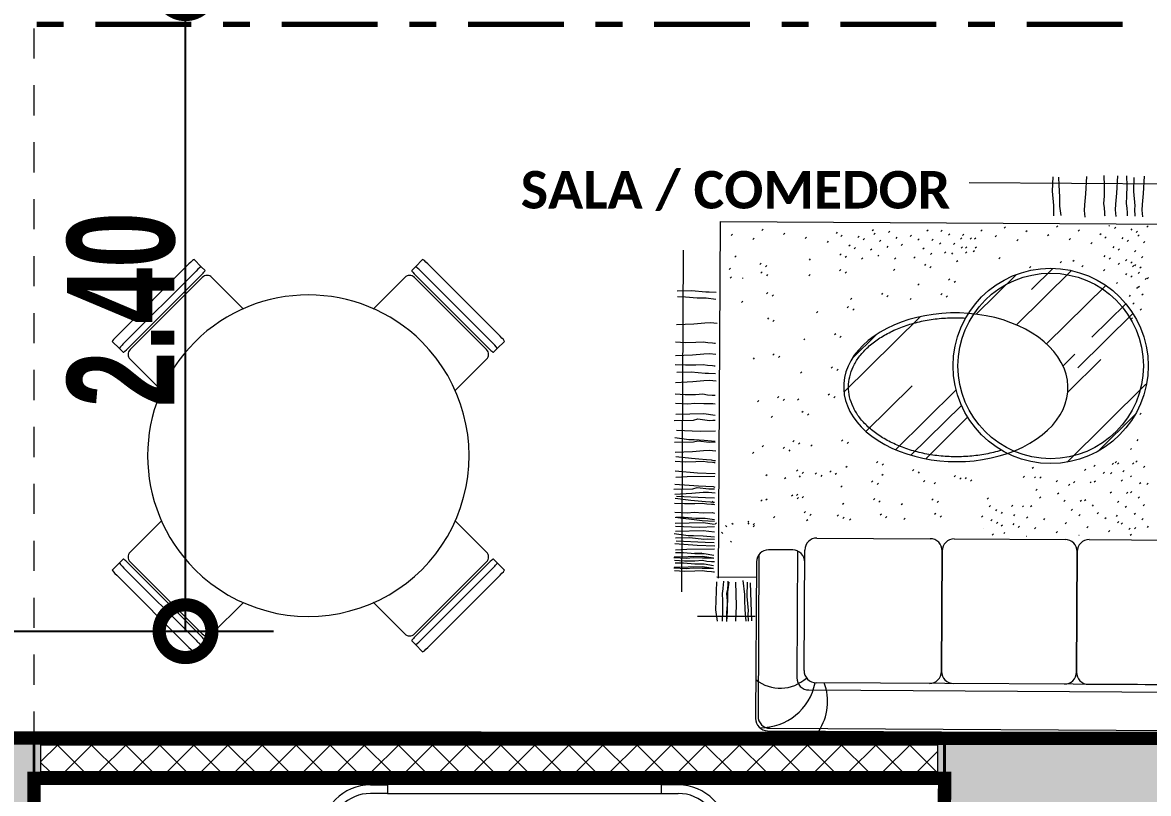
# Model space of a CAD drawing. Header units: metres. Extents: x -144 to 1000, y -717 to 29.
# Drawn here: x 455.022 to 459.226, y -557.476 to -554.598 of the extents above; entities that cross this region are included whole.
import ezdxf

# ---------------------------------------------------------------- set-up
doc = ezdxf.new("R2010")
doc.units = ezdxf.units.M
doc.linetypes.add('basculante modificado', pattern=[0.18, 0.1125, -0.0675])
doc.linetypes.add('Dash Dot 3_16_', pattern=[0.595313, 0.357187, -0.119063, 0, -0.119063])
doc.layers.get('0').update_dxf_attribs({"color": 1})
doc.layers.get('Defpoints').update_dxf_attribs({"color": 1})
doc.layers.add('00-MEDICION', color=30, linetype='Continuous')
for name, color, linetype, lineweight in [('A-DETL', 1, 'Continuous', 9), ('A-WALL', 4, 'Continuous', 9), ('G-ANNO-SYMB', 1, 'Continuous', 9), ('G-ANNO-TEXT', 2, 'Continuous', 9), ('G-IMPT', 1, 'Continuous', 9), ('I-FURN', 2, 'Continuous', 9), ('I-FURN-PNLS', 7, 'Continuous', 5), ('S-COLS', 7, 'Continuous', 9)]:
    doc.layers.add(name, color=color, linetype=linetype, lineweight=lineweight)
doc.layers.add('A-WALL-PATT', color=7, linetype='Continuous', lineweight=35, true_color=0x9c9c9c)
doc.styles.add('Britannic Bold_B_1', font='', dxfattribs={"width": 0.7, "height": 0.4})
doc.styles.add('Calibri_B_1', font='calibrib.ttf', dxfattribs={"height": 0.135})
doc.styles.get('Britannic Bold_B_1').set_extended_font_data('Britannic Bold', bold=True)
doc.dimstyles.new('LINDEROS', dxfattribs={"dimscale": 0.3048, "dimtxt": 0.406749, "dimasz": 0.393701, "dimexe": 0.328084, "dimexo": 0.0625, "dimgap": 0.032808, "dimtad": 1, "dimrnd": 0.01, "dimzin": 0, "dimdsep": 46, "dimtxsty": 'Britannic Bold_B_1', "dimblk1": 'DOTSMALL', "dimblk2": 'DOTSMALL', "dimsah": 1, "dimcen": 0.09, "dimazin": 0, "dimtfac": 1, "dimtdec": 4, "dimtix": 1, "dimtmove": 0, "dimatfit": 3, "dimfxl": 1.64042, "dimfxlon": 1, "dimtvp": 1, "dimtolj": 1, "dimtzin": 0, "dimarcsym": 2})

# ---------------------------------------------------------------- blocks, each defined once
blk = doc.blocks.new('JUEGO DE SALA 3 - SALA 3_dwg-332581-Nivel 4')
at = {"layer": 'G-IMPT'}
for p, q in [((-2244.3372, 507.9053), (-2242.9374, 507.9023)), ((-2244.2013, 507.7409), (-2244.2061, 507.7361)), ((-2244.0056, 507.7452), (-2244.0103, 507.7405)), ((-2243.9245, 507.7307), (-2243.9292, 507.726)), ((-2243.8121, 507.7474), (-2243.8146, 507.7448)), ((-2243.7891, 507.7405), (-2243.7939, 507.7358)), ((-2243.7288, 507.7351), (-2243.7335, 507.7303)), ((-2243.6682, 507.7461), (-2243.673, 507.7413)), ((-2245.2202, 507.7096), (-2245.225, 507.7049)), ((-2245.1391, 507.6952), (-2245.1439, 507.6904)), ((-2245.1056, 507.7285), (-2245.1104, 507.7237)), ((-2245.0245, 507.714), (-2245.0293, 507.7092)), ((-2244.9434, 507.6995), (-2244.9482, 507.6947)), ((-2244.8288, 507.7184), (-2244.8336, 507.7136)), ((-2244.8102, 507.7071), (-2244.815, 507.7023)), ((-2244.7477, 507.7039), (-2244.7525, 507.6991)), ((-2244.7269, 507.6948), (-2244.7317, 507.6901)), ((-2244.6935, 507.7282), (-2244.6982, 507.7234)), ((-2244.6871, 507.7149), (-2244.6919, 507.7101)), ((-2244.6666, 507.6894), (-2244.6714, 507.6846)), ((-2244.6331, 507.7227), (-2244.6379, 507.7179)), ((-2244.606, 507.7004), (-2244.6108, 507.6956)), ((-2244.552, 507.7082), (-2244.5568, 507.7035)), ((-2244.5234, 507.6942), (-2244.5281, 507.6895)), ((-2244.4899, 507.7276), (-2244.4947, 507.7228)), ((-2244.4709, 507.6937), (-2244.4757, 507.689)), ((-2244.4374, 507.7271), (-2244.4422, 507.7223)), ((-2244.4088, 507.7131), (-2244.4136, 507.7083)), ((-2244.3641, 507.699), (-2244.3689, 507.6942)), ((-2244.3563, 507.7126), (-2244.3611, 507.7078)), ((-2244.3277, 507.6986), (-2244.3324, 507.6938)), ((-2244.3116, 507.6985), (-2244.3164, 507.6937)), ((-2244.2886, 507.7286), (-2244.2934, 507.7239)), ((-2244.2347, 507.7075), (-2244.2395, 507.7028)), ((-2244.1536, 507.693), (-2244.1584, 507.6883)), ((-2244.1202, 507.7264), (-2244.1249, 507.7216)), ((-2244.039, 507.7119), (-2244.0438, 507.7071)), ((-2243.9579, 507.6974), (-2243.9627, 507.6926)), ((-2243.8433, 507.7162), (-2243.8481, 507.7115)), ((-2243.8247, 507.705), (-2243.8295, 507.7002)), ((-2243.7622, 507.7018), (-2243.767, 507.697)), ((-2243.7415, 507.6927), (-2243.7462, 507.6879)), ((-2243.708, 507.726), (-2243.7128, 507.7213)), ((-2243.7017, 507.7128), (-2243.7065, 507.708)), ((-2243.6811, 507.6873), (-2243.6859, 507.6825)), ((-2245.4051, 506.3735), (-2245.4024, 507.649)), ((-2244.8623, 507.685), (-2244.8671, 507.6803)), ((-2244.7812, 507.6705), (-2244.786, 507.6658)), ((-2244.7604, 507.6615), (-2244.7652, 507.6567)), ((-2244.7001, 507.656), (-2244.7049, 507.6513)), ((-2244.6395, 507.667), (-2244.6443, 507.6623)), ((-2244.5855, 507.6749), (-2244.5903, 507.6701)), ((-2244.5044, 507.6604), (-2244.5092, 507.6556)), ((-2244.4423, 507.6797), (-2244.447, 507.675)), ((-2244.4233, 507.6459), (-2244.4281, 507.6411)), ((-2244.3898, 507.6792), (-2244.3946, 507.6745)), ((-2244.3611, 507.6652), (-2244.3659, 507.6605)), ((-2244.3453, 507.6469), (-2244.3501, 507.6422)), ((-2244.3451, 507.6652), (-2244.3499, 507.6604)), ((-2244.3165, 507.6512), (-2244.3212, 507.6464)), ((-2244.3087, 507.6647), (-2244.3135, 507.66)), ((-2243.8768, 507.6829), (-2243.8816, 507.6781)), ((-2243.7957, 507.6684), (-2243.8005, 507.6637)), ((-2243.7749, 507.6594), (-2243.7797, 507.6546)), ((-2243.7146, 507.6539), (-2243.7194, 507.6492)), ((-2245.2061, 507.6285), (-2245.2109, 507.6237)), ((-2244.9293, 507.6183), (-2244.9341, 507.6136)), ((-2244.8147, 507.6372), (-2244.8195, 507.6324)), ((-2244.7939, 507.6281), (-2244.7987, 507.6234)), ((-2244.7336, 507.6227), (-2244.7384, 507.6179)), ((-2244.673, 507.6337), (-2244.6778, 507.6289)), ((-2244.6098, 507.6232), (-2244.6146, 507.6184)), ((-2244.5379, 507.627), (-2244.5426, 507.6223)), ((-2244.476, 507.6413), (-2244.4808, 507.6366)), ((-2244.398, 507.6424), (-2244.4028, 507.6376)), ((-2244.3787, 507.6136), (-2244.3835, 507.6088)), ((-2244.2206, 507.6264), (-2244.2254, 507.6216)), ((-2243.9914, 507.6116), (-2243.9962, 507.6068)), ((-2243.9438, 507.6162), (-2243.9486, 507.6115)), ((-2243.8292, 507.6351), (-2243.834, 507.6303)), ((-2243.8084, 507.626), (-2243.8132, 507.6213)), ((-2243.775, 507.6069), (-2243.7797, 507.6021)), ((-2243.7481, 507.6206), (-2243.7529, 507.6158)), ((-2243.7273, 507.6115), (-2243.7321, 507.6068)), ((-2243.6875, 507.6316), (-2243.6923, 507.6268)), ((-2245.2274, 507.5826), (-2245.2321, 507.5779)), ((-2245.1128, 507.6015), (-2245.1175, 507.5967)), ((-2245.1092, 507.5688), (-2245.114, 507.564)), ((-2245.092, 507.5925), (-2245.0968, 507.5877)), ((-2244.8148, 507.5791), (-2244.8196, 507.5743)), ((-2244.794, 507.57), (-2244.7988, 507.5653)), ((-2244.6132, 507.5813), (-2244.618, 507.5766)), ((-2244.4986, 507.6002), (-2244.5034, 507.5954)), ((-2244.4778, 507.5911), (-2244.4826, 507.5864)), ((-2244.1598, 507.5627), (-2244.309, 507.4141)), ((-2243.9538, 507.5782), (-2244.1583, 507.3745)), ((-2244.106, 507.5927), (-2244.1108, 507.5879)), ((-2244.0234, 507.5863), (-2244.1031, 507.5069)), ((-2243.9103, 507.5971), (-2243.9151, 507.5923)), ((-2243.8292, 507.5826), (-2243.834, 507.5778)), ((-2243.7481, 507.5681), (-2243.7529, 507.5633)), ((-2243.721, 507.5983), (-2243.7258, 507.5935)), ((-2243.7146, 507.6014), (-2243.7194, 507.5967)), ((-2243.7005, 507.5728), (-2243.7052, 507.568)), ((-2243.6938, 507.5924), (-2243.6986, 507.5876)), ((-2245.2238, 507.55), (-2245.2286, 507.5452)), ((-2245.1827, 507.5473), (-2245.1827, 507.5445)), ((-2245.0884, 507.5598), (-2245.0932, 507.555)), ((-2244.9294, 507.5602), (-2244.9342, 507.5555)), ((-2244.5224, 507.5267), (-2244.5272, 507.5219)), ((-2244.4078, 507.5455), (-2244.4126, 507.5407)), ((-2244.3871, 507.5365), (-2244.3918, 507.5317)), ((-2243.826, 507.5235), (-2244.046, 507.3044)), ((-2243.7816, 507.5347), (-2243.7864, 507.53)), ((-2243.7273, 507.559), (-2243.7321, 507.5543)), ((-2243.7005, 507.5202), (-2243.7053, 507.5155)), ((-2243.6734, 507.5504), (-2243.6782, 507.5457)), ((-2243.667, 507.5536), (-2243.6718, 507.5488)), ((-2245.0876, 507.4925), (-2245.0923, 507.4877)), ((-2245.0668, 507.4834), (-2245.0716, 507.4787)), ((-2244.6587, 507.4916), (-2244.6635, 507.4868)), ((-2244.6379, 507.4825), (-2244.6427, 507.4777)), ((-2244.437, 507.4911), (-2244.4418, 507.4863)), ((-2244.4163, 507.482), (-2244.421, 507.4773)), ((-2243.734, 507.4869), (-2243.7387, 507.4821)), ((-2243.7069, 507.5171), (-2243.7116, 507.5123)), ((-2243.6863, 507.4916), (-2243.6911, 507.4868)), ((-2245.1808, 507.4592), (-2245.1855, 507.4545)), ((-2244.786, 507.441), (-2244.7908, 507.4362)), ((-2244.7733, 507.4727), (-2244.7781, 507.4679)), ((-2244.5516, 507.4722), (-2244.5564, 507.4675)), ((-2243.7507, 507.4552), (-2243.8766, 507.3299)), ((-2243.7198, 507.4582), (-2243.7246, 507.4535)), ((-2243.6927, 507.4359), (-2243.6975, 507.4312)), ((-2245.0841, 507.398), (-2245.0889, 507.3933)), ((-2244.9006, 507.4221), (-2244.9054, 507.4174)), ((-2244.5169, 507.4046), (-2244.8018, 507.1209)), ((-2244.7652, 507.4319), (-2244.77, 507.4272)), ((-2243.7244, 507.4194), (-2243.9292, 507.2155)), ((-2243.7262, 507.4026), (-2243.731, 507.3978)), ((-2245.0633, 507.389), (-2245.0681, 507.3842)), ((-2244.9481, 507.3205), (-2244.9529, 507.3158)), ((-2244.8335, 507.3394), (-2244.8383, 507.3346)), ((-2244.8127, 507.3303), (-2244.8175, 507.3256)), ((-2244.6829, 507.3361), (-2244.7704, 507.2489)), ((-2245.137, 507.2484), (-2245.1418, 507.2437)), ((-2245.0626, 507.2636), (-2245.0674, 507.2588)), ((-2245.0418, 507.2545), (-2245.0466, 507.2498)), ((-2243.9407, 507.266), (-2243.9842, 507.2227)), ((-2243.8438, 507.2464), (-2243.9663, 507.1244)), ((-2244.9592, 507.1971), (-2244.964, 507.1923)), ((-2244.8447, 507.2159), (-2244.8494, 507.2111)), ((-2244.8239, 507.2069), (-2244.8287, 507.2021)), ((-2244.5476, 507.1465), (-2244.7195, 506.9754)), ((-2243.6752, 507.1549), (-2243.9682, 506.8631)), ((-2245.0448, 507.1037), (-2245.0496, 507.099)), ((-2244.8558, 507.1142), (-2244.8606, 507.1095)), ((-2244.835, 507.1052), (-2244.8398, 507.1004)), ((-2244.3834, 507.131), (-2244.6083, 506.907)), ((-2245.1192, 507.0886), (-2245.124, 507.0838)), ((-2245.024, 507.0947), (-2245.0288, 507.0899)), ((-2244.9704, 507.0954), (-2244.9751, 507.0906)), ((-2244.3633, 507.0736), (-2244.5509, 506.8868)), ((-2245.0686, 507.0302), (-2245.0734, 507.0254)), ((-2244.954, 507.049), (-2244.9588, 507.0443)), ((-2244.9333, 507.04), (-2244.938, 507.0352)), ((-2244.3398, 507.0293), (-2244.4959, 506.8739)), ((-2243.713, 507.0437), (-2243.8537, 506.9036)), ((-2243.6925, 507.0463), (-2243.6973, 507.0416)), ((-2244.987, 506.9402), (-2244.9918, 506.9354)), ((-2244.9662, 506.9311), (-2244.971, 506.9263)), ((-2244.8053, 506.9434), (-2244.81, 506.9386)), ((-2244.7845, 506.9343), (-2244.7893, 506.9296)), ((-2243.7035, 506.9481), (-2243.7083, 506.9433)), ((-2245.138, 506.896), (-2245.1427, 506.8912)), ((-2245.1016, 506.9213), (-2245.1064, 506.9165)), ((-2245.0234, 506.9148), (-2245.0282, 506.91)), ((-2245.0026, 506.9058), (-2245.0074, 506.901)), ((-2244.9199, 506.9245), (-2244.9246, 506.9198)), ((-2243.727, 506.9154), (-2243.7318, 506.9107)), ((-2244.6746, 506.8632), (-2244.6794, 506.8584)), ((-2244.6538, 506.8542), (-2244.6586, 506.8494)), ((-2243.863, 506.8525), (-2243.8678, 506.8477)), ((-2243.7948, 506.8598), (-2243.7996, 506.8551)), ((-2243.783, 506.8665), (-2243.7878, 506.8618)), ((-2243.7744, 506.8612), (-2243.7792, 506.8565)), ((-2243.7186, 506.8611), (-2243.7234, 506.8563)), ((-2243.7062, 506.8686), (-2243.711, 506.8638)), ((-2243.6778, 506.8495), (-2243.6826, 506.8447)), ((-2245.0873, 506.8123), (-2245.092, 506.8075)), ((-2244.9727, 506.8312), (-2244.9775, 506.8264)), ((-2244.9637, 506.8084), (-2244.9685, 506.8036)), ((-2244.9519, 506.8221), (-2244.9567, 506.8173)), ((-2244.9036, 506.8201), (-2244.9084, 506.8153)), ((-2244.8829, 506.8111), (-2244.8877, 506.8063)), ((-2244.8491, 506.8273), (-2244.8539, 506.8225)), ((-2244.8283, 506.8182), (-2244.8331, 506.8134)), ((-2244.7892, 506.8444), (-2244.794, 506.8396)), ((-2244.6548, 506.815), (-2244.6596, 506.8102)), ((-2244.5402, 506.8339), (-2244.545, 506.8291)), ((-2244.5194, 506.8248), (-2244.5242, 506.82)), ((-2244.384, 506.8117), (-2244.3888, 506.807)), ((-2244.344, 506.8044), (-2244.3488, 506.7996)), ((-2244.1268, 506.81), (-2244.1316, 506.8052)), ((-2244.0933, 506.8433), (-2244.0981, 506.8386)), ((-2244.0851, 506.8084), (-2244.0899, 506.8036)), ((-2244.0644, 506.8081), (-2244.0692, 506.8033)), ((-2243.8977, 506.8368), (-2243.9025, 506.832)), ((-2243.8283, 506.8265), (-2243.8331, 506.8217)), ((-2243.8011, 506.825), (-2243.8059, 506.8203)), ((-2243.7551, 506.8324), (-2243.7599, 506.8277)), ((-2243.7267, 506.8134), (-2243.7315, 506.8086)), ((-2245.0182, 506.8013), (-2245.023, 506.7965)), ((-2244.8075, 506.7718), (-2244.8123, 506.767)), ((-2244.6929, 506.7906), (-2244.6977, 506.7858)), ((-2244.6722, 506.7816), (-2244.6769, 506.7768)), ((-2244.4986, 506.7929), (-2244.5033, 506.7881)), ((-2244.4586, 506.7855), (-2244.4634, 506.7808)), ((-2244.3632, 506.8027), (-2244.368, 506.7979)), ((-2244.3232, 506.7953), (-2244.328, 506.7906)), ((-2244.004, 506.7939), (-2244.0088, 506.7891)), ((-2243.9577, 506.7807), (-2243.9625, 506.776)), ((-2243.9386, 506.7911), (-2243.9434, 506.7864)), ((-2243.8772, 506.7904), (-2243.882, 506.7856)), ((-2243.8618, 506.7931), (-2243.8665, 506.7884)), ((-2243.7614, 506.7976), (-2243.7662, 506.7929)), ((-2243.692, 506.7874), (-2243.6968, 506.7826)), ((-2243.6649, 506.7859), (-2243.6696, 506.7812)), ((-2245.0875, 506.7215), (-2245.0922, 506.7167)), ((-2244.991, 506.7368), (-2244.9958, 506.732)), ((-2244.9729, 506.7403), (-2244.9777, 506.7356)), ((-2244.9703, 506.7277), (-2244.9751, 506.7229)), ((-2244.9521, 506.7313), (-2244.9569, 506.7265)), ((-2244.6858, 506.7252), (-2244.6906, 506.7204)), ((-2244.4677, 506.7247), (-2244.4725, 506.72)), ((-2244.2607, 506.7291), (-2244.2655, 506.7244)), ((-2244.0792, 506.7622), (-2244.0839, 506.7574)), ((-2244.065, 506.7335), (-2244.0698, 506.7287)), ((-2243.998, 506.7477), (-2244.0028, 506.7429)), ((-2243.9746, 506.7213), (-2243.9794, 506.7165)), ((-2243.9133, 506.7205), (-2243.9181, 506.7158)), ((-2243.8978, 506.7233), (-2243.9026, 506.7186)), ((-2243.8023, 506.752), (-2243.8071, 506.7473)), ((-2243.741, 506.7513), (-2243.7458, 506.7465)), ((-2243.7255, 506.754), (-2243.7303, 506.7493)), ((-2243.6971, 506.735), (-2243.7019, 506.7302)), ((-2245.2946, 506.7078), (-2245.2899, 506.7126)), ((-2245.1056, 506.7179), (-2245.1104, 506.7131)), ((-2244.8004, 506.7064), (-2244.8052, 506.7016)), ((-2244.665, 506.7162), (-2244.6698, 506.7114)), ((-2244.5823, 506.7059), (-2244.5871, 506.7011)), ((-2244.447, 506.7157), (-2244.4518, 506.7109)), ((-2244.2538, 506.7001), (-2244.2586, 506.6953)), ((-2244.2302, 506.6856), (-2244.2349, 506.6808)), ((-2244.1697, 506.7018), (-2244.1744, 506.697)), ((-2244.1295, 506.7001), (-2244.1343, 506.6953)), ((-2244.0985, 506.7001), (-2244.1033, 506.6954)), ((-2243.9468, 506.6872), (-2243.9516, 506.6824)), ((-2243.8694, 506.7043), (-2243.8742, 506.6995)), ((-2243.7745, 506.7179), (-2243.7793, 506.7132)), ((-2243.7461, 506.6989), (-2243.7509, 506.6941)), ((-2243.6779, 506.7062), (-2243.6827, 506.7014)), ((-2245.1548, 506.639), (-2245.1596, 506.6343)), ((-2245.0585, 506.6561), (-2245.0633, 506.6513)), ((-2244.9439, 506.6749), (-2244.9487, 506.6701)), ((-2244.935, 506.6449), (-2244.9398, 506.6401)), ((-2244.9232, 506.6659), (-2244.9279, 506.6611)), ((-2244.8204, 506.6637), (-2244.8252, 506.659)), ((-2244.7996, 506.6547), (-2244.8044, 506.6499)), ((-2244.7751, 506.6482), (-2244.7799, 506.6434)), ((-2244.6605, 506.667), (-2244.6653, 506.6623)), ((-2244.6397, 506.658), (-2244.6445, 506.6532)), ((-2244.5715, 506.6514), (-2244.5763, 506.6466)), ((-2244.457, 506.6702), (-2244.4617, 506.6655)), ((-2244.4362, 506.6612), (-2244.441, 506.6564)), ((-2244.2816, 506.661), (-2244.2864, 506.6563)), ((-2244.2466, 506.648), (-2244.2513, 506.6432)), ((-2244.2255, 506.6376), (-2244.2302, 506.6329)), ((-2244.2091, 506.6753), (-2244.2138, 506.6705)), ((-2244.163, 506.6668), (-2244.1677, 506.662)), ((-2244.1135, 506.6582), (-2244.1183, 506.6535)), ((-2244.0509, 506.6523), (-2244.0556, 506.6476)), ((-2243.9697, 506.6378), (-2243.9745, 506.6331)), ((-2243.9184, 506.6682), (-2243.9232, 506.6634)), ((-2243.8502, 506.6755), (-2243.855, 506.6707)), ((-2243.8218, 506.6564), (-2243.8266, 506.6517)), ((-2243.7796, 506.6655), (-2243.7843, 506.6608)), ((-2243.774, 506.6422), (-2243.7788, 506.6374)), ((-2243.7603, 506.6368), (-2243.7651, 506.632)), ((-2243.7114, 506.6729), (-2243.7162, 506.6681)), ((-2243.683, 506.6538), (-2243.6878, 506.6491)), ((-2245.2805, 506.6267), (-2245.2757, 506.6314)), ((-2245.2573, 506.5976), (-2245.2525, 506.5928)), ((-2245.2427, 506.6218), (-2245.2379, 506.617)), ((-2245.2184, 506.6314), (-2245.2136, 506.6266)), ((-2245.1548, 506.6318), (-2245.1596, 506.627)), ((-2245.134, 506.63), (-2245.1388, 506.6252)), ((-2245.134, 506.6227), (-2245.1388, 506.618)), ((-2244.28, 506.6146), (-2244.2804, 506.6143)), ((-2244.2417, 506.5942), (-2244.2465, 506.5895)), ((-2244.2082, 506.6276), (-2244.213, 506.6228)), ((-2244.1989, 506.6001), (-2244.2037, 506.5954)), ((-2244.1655, 506.6335), (-2244.1702, 506.6287)), ((-2244.1443, 506.6231), (-2244.1491, 506.6184)), ((-2244.0843, 506.619), (-2244.0891, 506.6142)), ((-2244.0032, 506.6045), (-2244.008, 506.5997)), ((-2243.8886, 506.6233), (-2243.8934, 506.6186)), ((-2243.8075, 506.6088), (-2243.8123, 506.6041)), ((-2243.7319, 506.6177), (-2243.7367, 506.6129)), ((-2243.7264, 506.5943), (-2243.7312, 506.5896)), ((-2243.7108, 506.6204), (-2243.7156, 506.6156)), ((-2243.6638, 506.625), (-2243.6685, 506.6203)), ((-2245.224, 506.5641), (-2245.2192, 506.5594)), ((-2244.901, 506.5764), (-2244.478, 506.5755)), ((-2244.388, 506.5753), (-2243.974, 506.5744)), ((-2244.1178, 506.5856), (-2244.1184, 506.5851)), ((-2243.9221, 506.59), (-2243.9232, 506.5889)), ((-2243.884, 506.5742), (-2243.461, 506.5733)), ((-2245.3573, 506.518), (-2245.3298, 506.5196)), ((-2245.1171, 506.5138), (-2245.1184, 505.9108)), ((-2244.9911, 506.5316), (-2245.0811, 506.5318)), ((-2244.9731, 506.5278), (-2244.9741, 506.0545)), ((-2244.9471, 506.0815), (-2244.9461, 506.5315)), ((-2245.1262, 506.4869), (-2245.1274, 505.9019)), ((-2245.2741, 506.4304), (-2245.1263, 506.43)), ((-2245.13, 506.2823), (-2245.3454, 506.2827)), ((-2244.9292, 506.0094), (-2243.4352, 506.0062)), ((-2245.0825, 505.8568), (-2243.2825, 505.8529)), ((-2245.0735, 505.8658), (-2243.2915, 505.8619))]:
    blk.add_line(p, q, dxfattribs=at)
at = {"layer": 'G-IMPT', "flags": 128}
for points in [[(-2244.0252, 507.9273), (-2244.027, 507.8743), (-2244.0216, 507.8214), (-2244.0225, 507.8087), (-2244.0213, 507.7824)], [(-2244.0034, 507.9266), (-2244.003, 507.8965), (-2244.0001, 507.8533), (-2243.9998, 507.819), (-2243.9948, 507.7834)], [(-2243.899, 507.929), (-2243.9029, 507.8651), (-2243.9068, 507.8232), (-2243.9077, 507.8024), (-2243.9052, 507.7779)], [(-2243.8346, 507.933), (-2243.833, 507.8953), (-2243.8335, 507.8567), (-2243.8352, 507.8292), (-2243.8327, 507.8123), (-2243.8315, 507.7945), (-2243.8311, 507.7873), (-2243.8307, 507.7835)], [(-2243.7833, 507.9323), (-2243.7872, 507.8683), (-2243.7911, 507.8264), (-2243.792, 507.8056), (-2243.7895, 507.7811)], [(-2243.7503, 507.9328), (-2243.7487, 507.8951), (-2243.7492, 507.8566), (-2243.7509, 507.829), (-2243.7484, 507.8121), (-2243.7472, 507.7943), (-2243.7468, 507.7871), (-2243.7464, 507.7833)], [(-2243.7219, 507.9266), (-2243.7237, 507.8737), (-2243.7183, 507.8207), (-2243.7192, 507.808), (-2243.718, 507.7818)], [(-2243.6835, 507.931), (-2243.6875, 507.8671), (-2243.6914, 507.8252), (-2243.6923, 507.8044), (-2243.6898, 507.7798)], [(-2245.2681, 506.4258), (-2245.2652, 507.7566), (-2242.9438, 507.7516)], [(-2245.4254, 507.4975), (-2245.3724, 507.499), (-2245.3195, 507.4934), (-2245.3068, 507.4942), (-2245.2805, 507.4929)], [(-2245.4247, 507.4756), (-2245.3947, 507.4751), (-2245.3515, 507.4721), (-2245.3172, 507.4716), (-2245.2816, 507.4664)], [(-2245.4277, 507.3712), (-2245.3637, 507.3749), (-2245.3218, 507.3786), (-2245.301, 507.3794), (-2245.2764, 507.3768)], [(-2245.4319, 507.3068), (-2245.3942, 507.3051), (-2245.3556, 507.3054), (-2245.3281, 507.307), (-2245.3112, 507.3045), (-2245.2934, 507.3032), (-2245.2862, 507.3027), (-2245.2824, 507.3023)], [(-2245.4314, 507.2555), (-2245.3674, 507.2592), (-2245.3255, 507.2629), (-2245.3047, 507.2637), (-2245.2802, 507.2611)], [(-2245.432, 507.2225), (-2245.3944, 507.2208), (-2245.3558, 507.2211), (-2245.3283, 507.2227), (-2245.3113, 507.2202), (-2245.2936, 507.2188), (-2245.2864, 507.2184), (-2245.2825, 507.218)], [(-2245.426, 507.1941), (-2245.3731, 507.1957), (-2245.3201, 507.1901), (-2245.3074, 507.1909), (-2245.2812, 507.1896)], [(-2245.4306, 507.1558), (-2245.3666, 507.1595), (-2245.3247, 507.1632), (-2245.3039, 507.164), (-2245.2793, 507.1614)], [(-2245.4323, 507.1125), (-2245.3946, 507.1107), (-2245.356, 507.1111), (-2245.3285, 507.1127), (-2245.3116, 507.1101), (-2245.2938, 507.1088), (-2245.2866, 507.1084), (-2245.2828, 507.1079)], [(-2245.4307, 507.0778), (-2245.3845, 507.076), (-2245.3587, 507.0785), (-2245.3248, 507.0767), (-2245.2917, 507.0775), (-2245.2824, 507.0758)], [(-2245.4348, 507.0134), (-2245.3637, 507.0149), (-2245.3476, 507.0196), (-2245.304, 507.0144), (-2245.2908, 507.0152), (-2245.2828, 507.0148)], [(-2245.4295, 507.0369), (-2245.3253, 507.0397), (-2245.2829, 507.0341)], [(-2245.4269, 506.977), (-2245.338, 506.9734), (-2245.2812, 506.9758)], [(-2245.434, 506.932), (-2245.3628, 506.9335), (-2245.3467, 506.9381), (-2245.3031, 506.933), (-2245.29, 506.9338), (-2245.2819, 506.9334)], [(-2245.4325, 506.9495), (-2245.3804, 506.9426), (-2245.3605, 506.9421), (-2245.3236, 506.9408), (-2245.2817, 506.9373)], [(-2245.4311, 506.8946), (-2245.3671, 506.8983), (-2245.3252, 506.902), (-2245.3045, 506.9028), (-2245.2799, 506.9002)], [(-2245.4308, 506.8616), (-2245.3931, 506.8598), (-2245.3545, 506.8602), (-2245.327, 506.8618), (-2245.3101, 506.8592), (-2245.2923, 506.8579), (-2245.2851, 506.8575), (-2245.2813, 506.857)], [(-2245.4286, 506.8794), (-2245.3702, 506.8725), (-2245.3422, 506.8707), (-2245.3147, 506.8677), (-2245.2965, 506.8664), (-2245.2876, 506.8651), (-2245.2808, 506.8651)], [(-2245.4312, 506.8253), (-2245.3474, 506.8187), (-2245.2817, 506.816)], [(-2245.4287, 506.8015), (-2245.3862, 506.8039), (-2245.2823, 506.8058)], [(-2245.4354, 506.7574), (-2245.3642, 506.7589), (-2245.3481, 506.7635), (-2245.3045, 506.7583), (-2245.2914, 506.7592), (-2245.2833, 506.7587)], [(-2245.4324, 506.7751), (-2245.3786, 506.7721), (-2245.3439, 506.7694), (-2245.2884, 506.7676), (-2245.2829, 506.7651)], [(-2245.4325, 506.7383), (-2245.3685, 506.742), (-2245.3266, 506.7457), (-2245.3058, 506.7465), (-2245.2813, 506.7439)], [(-2245.431, 506.7231), (-2245.3726, 506.7162), (-2245.3446, 506.7144), (-2245.3171, 506.7114), (-2245.2989, 506.7101), (-2245.29, 506.7088), (-2245.2832, 506.7088)], [(-2245.4255, 506.7307), (-2245.3179, 506.7262), (-2245.2836, 506.7249)], [(-2245.4331, 506.7053), (-2245.3955, 506.7035), (-2245.3569, 506.7039), (-2245.3294, 506.7055), (-2245.3124, 506.7029), (-2245.2947, 506.7016), (-2245.2875, 506.7012), (-2245.2837, 506.7007)], [(-2245.4315, 506.6706), (-2245.3854, 506.6688), (-2245.3595, 506.6713), (-2245.3257, 506.6695), (-2245.2926, 506.6703), (-2245.2833, 506.6686)], [(-2245.4299, 506.6522), (-2245.3291, 506.6405), (-2245.2829, 506.6387)], [(-2245.4265, 506.653), (-2245.3964, 506.6525), (-2245.3532, 506.6494), (-2245.3189, 506.6489), (-2245.2834, 506.6438)], [(-2245.4304, 506.6297), (-2245.3262, 506.6325), (-2245.2838, 506.6269)], [(-2245.4294, 506.6006), (-2245.3252, 506.6034), (-2245.2829, 506.5978)], [(-2245.4287, 506.6191), (-2245.3397, 506.6156), (-2245.283, 506.618)], [(-2245.4342, 506.5916), (-2245.3822, 506.5848), (-2245.3623, 506.5843), (-2245.3254, 506.5829), (-2245.2835, 506.5795)], [(-2245.4318, 506.5548), (-2245.3479, 506.5483), (-2245.2823, 506.5456)], [(-2245.4284, 506.5751), (-2245.3754, 506.5767), (-2245.3225, 506.5711), (-2245.3098, 506.5719), (-2245.2835, 506.5706)], [(-2245.4258, 506.5641), (-2245.3183, 506.5596), (-2245.284, 506.5583)], [(-2245.4293, 506.5311), (-2245.3867, 506.5335), (-2245.2829, 506.5354)], [(-2245.4292, 506.5208), (-2245.3991, 506.5203), (-2245.3559, 506.5173), (-2245.3216, 506.5168), (-2245.286, 506.5116)], [(-2245.4343, 506.5018), (-2245.3881, 506.5), (-2245.3623, 506.5025), (-2245.3284, 506.5007), (-2245.2954, 506.5015), (-2245.2861, 506.4998)], [(-2245.4331, 506.466), (-2245.3289, 506.4687), (-2245.2866, 506.4631)], [(-2245.433, 506.5044), (-2245.3288, 506.5071), (-2245.2865, 506.5015)], [(-2245.432, 506.4917), (-2245.3944, 506.4899), (-2245.3558, 506.4903), (-2245.3283, 506.4919), (-2245.3113, 506.4893), (-2245.2936, 506.488), (-2245.2864, 506.4876), (-2245.2826, 506.4872)], [(-2245.4293, 506.4824), (-2245.3992, 506.482), (-2245.356, 506.4789), (-2245.3217, 506.4784), (-2245.2861, 506.4732)], [(-2245.4344, 506.4634), (-2245.3882, 506.4616), (-2245.3624, 506.4641), (-2245.3285, 506.4623), (-2245.2955, 506.4631), (-2245.2862, 506.4614)], [(-2245.4321, 506.4534), (-2245.3944, 506.4516), (-2245.3559, 506.4519), (-2245.3284, 506.4536), (-2245.3114, 506.451), (-2245.2936, 506.4497), (-2245.2864, 506.4492), (-2245.2826, 506.4488)], [(-2245.275, 506.4119), (-2245.2782, 506.3078), (-2245.2728, 506.2654)], [(-2245.2523, 506.2645), (-2245.2506, 506.3022), (-2245.2509, 506.3407), (-2245.2525, 506.3682), (-2245.25, 506.3852), (-2245.2487, 506.403), (-2245.2482, 506.4102), (-2245.2478, 506.414)], [(-2245.2367, 506.2672), (-2245.2362, 506.2973), (-2245.2331, 506.3405), (-2245.2326, 506.3748), (-2245.2275, 506.4104)], [(-2245.2358, 506.2644), (-2245.234, 506.3021), (-2245.2344, 506.3407), (-2245.236, 506.3682), (-2245.2334, 506.3851), (-2245.2321, 506.4029), (-2245.2317, 506.4101), (-2245.2313, 506.4139)], [(-2245.2045, 506.4111), (-2245.2013, 506.3222), (-2245.204, 506.2654)], [(-2245.177, 506.4166), (-2245.1704, 506.3645), (-2245.17, 506.3446), (-2245.1688, 506.3077), (-2245.1655, 506.2658)], [(-2245.1605, 506.4106), (-2245.1623, 506.3577), (-2245.1569, 506.3047), (-2245.1578, 506.292), (-2245.1566, 506.2658)], [(-2245.1495, 506.4081), (-2245.1455, 506.3005), (-2245.1443, 506.2662)], [(-2243.8852, 506.0342), (-2243.4622, 506.0333), (-2244.9022, 506.0364)]]:
    blk.add_lwpolyline(points, dxfattribs=at)
for points in [[(-2244.4341, 506.0804), (-2244.4331, 506.5304)], [(-2243.9301, 506.0793), (-2243.9291, 506.5293)]]:
    blk.add_lwpolyline(points, close=True, dxfattribs=at)
at = {"layer": 'G-IMPT'}
for radius in [0.3643, 0.3463]:
    blk.add_circle((-2244.0306, 507.2221), radius, dxfattribs=at)
for centre, radius, start, end in [((-2244.9011, 506.5314), 0.045, 89.8775, 179.8775), ((-2244.4781, 506.5305), 0.045, 359.8775, 89.8775), ((-2244.3881, 506.5303), 0.045, 89.8775, 179.8775), ((-2243.9741, 506.5294), 0.045, 359.8775, 89.8775), ((-2243.8841, 506.5292), 0.045, 89.8775, 179.8775), ((-2245.0812, 506.4868), 0.045, 89.8775, 179.8775), ((-2244.9912, 506.4866), 0.045, 359.8775, 89.8775), ((-2245.0364, 506.1617), 0.1461, 231.6093, 312.4955), ((-2244.9291, 506.0544), 0.045, 179.8775, 269.8775), ((-2244.9021, 506.0814), 0.045, 179.8775, 269.8775), ((-2244.9021, 506.0814), 0.045, 179.8775, 269.8775), ((-2244.4791, 506.0805), 0.045, 269.8775, 359.8775), ((-2244.3891, 506.0803), 0.045, 179.8775, 269.8775), ((-2243.9751, 506.0794), 0.045, 269.8775, 359.8775), ((-2243.8851, 506.0792), 0.045, 179.8775, 269.8775), ((-2245.1106, 506.0765), 0.2089, 269.7061, 348.9648), ((-2245.0604, 505.9658), 0.2014, 327.063, 20.4891), ((-2245.0824, 505.9018), 0.045, 179.8775, 269.8775), ((-2245.0734, 505.9108), 0.045, 179.8775, 269.8775)]:
    blk.add_arc(centre, radius, start, end, dxfattribs=at)
for start_param, end_param in [(4.604122, 8.335665), (2.05248, 4.604122)]:
    blk.add_ellipse((-2244.3843, 507.1412), major_axis=(-0.4187, 0.0009), ratio=0.662811, start_param=start_param, end_param=end_param, dxfattribs=at)
blk.add_open_spline([(-2244.2129, 506.9066), (-2244.2179, 506.9051), (-2244.2229, 506.9036), (-2244.2468, 506.897), (-2244.2663, 506.8928), (-2244.306, 506.8863), (-2244.3262, 506.884), (-2244.367, 506.8816), (-2244.3876, 506.8814), (-2244.4285, 506.883), (-2244.4489, 506.8848), (-2244.4889, 506.8905), (-2244.5086, 506.8944), (-2244.5468, 506.904), (-2244.5654, 506.9097), (-2244.6008, 506.923), (-2244.6178, 506.9305), (-2244.6497, 506.9471), (-2244.6646, 506.9561), (-2244.6922, 506.9755), (-2244.7048, 506.9858), (-2244.7274, 507.0075), (-2244.7374, 507.0189), (-2244.7546, 507.0423), (-2244.7618, 507.0543), (-2244.7734, 507.0788), (-2244.7777, 507.0912), (-2244.7835, 507.1163), (-2244.7849, 507.1289), (-2244.785, 507.1541), (-2244.7835, 507.1667), (-2244.7778, 507.1918), (-2244.7735, 507.2042), (-2244.762, 507.2287), (-2244.7548, 507.2407), (-2244.7377, 507.2641), (-2244.7277, 507.2754), (-2244.7052, 507.297), (-2244.6926, 507.3073), (-2244.6651, 507.3267), (-2244.6501, 507.3357), (-2244.6183, 507.3522), (-2244.6014, 507.3597), (-2244.5659, 507.3729), (-2244.5474, 507.3786), (-2244.5092, 507.3882), (-2244.4895, 507.392), (-2244.4495, 507.3976), (-2244.4291, 507.3995), (-2244.3887, 507.401), (-2244.3687, 507.4008), (-2244.3488, 507.3996)], degree=3, knots=[1.133758, 1.133758, 1.133758, 1.133758, 1.174512, 1.174512, 1.325661, 1.325661, 1.47681, 1.47681, 1.627959, 1.627959, 1.779108, 1.779108, 1.930257, 1.930257, 2.081406, 2.081406, 2.232555, 2.232555, 2.383704, 2.383704, 2.534854, 2.534854, 2.686003, 2.686003, 2.837152, 2.837152, 2.988301, 2.988301, 3.13945, 3.13945, 3.290599, 3.290599, 3.441748, 3.441748, 3.592897, 3.592897, 3.744046, 3.744046, 3.895195, 3.895195, 4.046344, 4.046344, 4.197493, 4.197493, 4.348642, 4.348642, 4.499791, 4.499791, 4.65094, 4.65094, 4.798431, 4.798431, 4.798431, 4.798431], dxfattribs=at)
blk = doc.blocks.new('U')
at = {"layer": 'A-WALL-PATT', "lineweight": 5, "true_color": 0x747474}
blk.add_hatch(color=8, dxfattribs=at).paths.add_polyline_path([(461.0067, -495.6339), (462.9875, -495.6339), (462.9869, -495.6089), (459.5878, -495.6089), (459.5878, -495.6339), (460.9992, -495.6339)])
at = {"layer": 'A-WALL-PATT', "true_color": 0x747474}
blk.add_hatch(color=8, dxfattribs=at).paths.add_polyline_path([(462.812, -495.7589), (462.9875, -495.7588), (462.9875, -495.6339), (462.9627, -495.6339), (462.9627, -495.7339), (459.6128, -495.7339), (459.6128, -495.6339), (459.5878, -495.6339), (459.5878, -495.7589), (462.6716, -495.7589)])
at = {"layer": 'S-COLS', "true_color": 0x5c5c5c}
h = blk.add_hatch(color=251, dxfattribs=at)
h.paths.add_polyline_path([(476.8875, -506.46), (477.3875, -506.46), (477.3875, -505.56), (476.8875, -505.56), (476.8875, -506.4599)])
h.paths.add_polyline_path([(459.3418, -506.46), (459.5877, -506.46), (459.5877, -505.56), (459.0877, -505.56), (459.0877, -506.46)])
h.paths.add_polyline_path([(467.2877, -506.4599), (467.2877, -505.5599), (466.7877, -505.5599), (466.7877, -506.4599), (467.1113, -506.4599)])
h.paths.add_polyline_path([(476.9878, -498.7599), (477.3878, -498.7599), (477.3878, -498.06), (476.9878, -498.06), (476.9878, -498.4884)])
h.paths.add_polyline_path([(459.0877, -498.7599), (459.5877, -498.7599), (459.5877, -498.06), (459.0877, -498.06), (459.0877, -498.6957)])
h.paths.add_polyline_path([(473.5878, -498.7599), (473.5877, -495.6099), (473.0878, -495.61), (473.0878, -498.7599), (473.5877, -498.7599)])
h.paths.add_polyline_path([(462.9877, -498.7599), (464.9877, -498.7599), (464.9873, -498.26), (463.2875, -498.26), (463.2875, -496.11), (464.9878, -496.11), (464.9873, -495.61), (462.9875, -495.6101), (462.9875, -498.7599)])
h.paths.add_polyline_path([(467.2877, -498.7599), (467.2877, -497.8599), (466.7877, -497.8599), (466.7877, -498.7599), (467.1113, -498.7599)])
h.paths.add_polyline_path([(466.7878, -496.51), (467.2878, -496.51), (467.2878, -495.61), (466.7878, -495.61), (466.7878, -496.11)])
h.paths.add_polyline_path([(459.3625, -496.31), (459.5875, -496.31), (459.5875, -495.6089), (459.0875, -495.6089), (459.0875, -496.31), (459.3418, -496.31)])
h.paths.add_polyline_path([(477.1008, -496.31), (477.3878, -496.31), (477.3878, -495.6089), (476.9878, -495.6089), (476.9878, -496.31)])
h.paths.add_polyline_path([(466.7877, -487.61), (467.2877, -487.61), (467.2877, -486.71), (466.7877, -486.71), (466.7877, -487.3251)])
h.paths.add_polyline_path([(477.3877, -487.61), (477.3877, -486.7102), (476.8877, -486.7102), (476.8877, -487.61)])
h.paths.add_polyline_path([(459.8127, -487.01), (460.1877, -487.01), (460.1877, -486.51), (459.2877, -486.51), (459.2877, -487.01), (459.7127, -487.01)])
at = {"layer": 'A-DETL', "color": 7, "linetype": 'basculante modificado'}
for p, q in [((459.5877, -487.01), (459.5877, -495.61)), ((459.5877, -495.61), (462.9877, -495.61))]:
    blk.add_line(p, q, dxfattribs=at)
at = {"layer": 'A-WALL', "lineweight": 35}
for p, q in [((462.9877, -495.6089), (459.5878, -495.6089)), ((459.5878, -495.6089), (459.5878, -495.7589)), ((462.9877, -495.7589), (462.9877, -495.6089)), ((459.5878, -495.7589), (462.9877, -495.7589))]:
    blk.add_line(p, q, dxfattribs=at)
at = {"layer": 'A-WALL'}
for p, q in [((459.6128, -495.6339), (462.9627, -495.6339)), ((459.6128, -495.6339), (459.6128, -495.7339)), ((462.9627, -495.7339), (462.9627, -495.6339)), ((459.6128, -495.7339), (462.9627, -495.7339))]:
    blk.add_line(p, q, dxfattribs=at)
at = {"layer": 'A-WALL-PATT', "color": 1, "lineweight": 5, "true_color": 0xff0000}
for p, q in [((459.6128, -495.6981), (459.677, -495.6339)), ((459.7744, -495.7339), (459.6744, -495.6339)), ((459.7042, -495.7339), (459.8042, -495.6339)), ((459.9017, -495.7339), (459.8017, -495.6339)), ((459.8315, -495.7339), (459.9315, -495.6339)), ((460.029, -495.7339), (459.929, -495.6339)), ((459.9588, -495.7339), (460.0588, -495.6339)), ((460.1562, -495.7339), (460.0562, -495.6339)), ((460.0861, -495.7339), (460.1861, -495.6339)), ((460.2835, -495.7339), (460.1835, -495.6339)), ((460.2134, -495.7339), (460.3134, -495.6339)), ((460.4108, -495.7339), (460.3108, -495.6339)), ((460.3406, -495.7339), (460.4406, -495.6339)), ((460.5381, -495.7339), (460.4381, -495.6339)), ((460.4679, -495.7339), (460.5679, -495.6339)), ((460.6654, -495.7339), (460.5654, -495.6339)), ((460.5952, -495.7339), (460.6952, -495.6339)), ((460.7926, -495.7339), (460.6926, -495.6339)), ((460.7225, -495.7339), (460.8225, -495.6339)), ((460.9199, -495.7339), (460.8199, -495.6339)), ((460.8498, -495.7339), (460.9498, -495.6339)), ((461.0472, -495.7339), (460.9472, -495.6339)), ((460.977, -495.7339), (461.077, -495.6339)), ((461.1745, -495.7339), (461.0745, -495.6339)), ((461.1043, -495.7339), (461.2043, -495.6339)), ((461.3018, -495.7339), (461.2018, -495.6339)), ((461.2316, -495.7339), (461.3316, -495.6339)), ((461.429, -495.7339), (461.329, -495.6339)), ((461.3589, -495.7339), (461.4589, -495.6339)), ((461.5563, -495.7339), (461.4563, -495.6339)), ((461.4862, -495.7339), (461.5862, -495.6339)), ((461.6836, -495.7339), (461.5836, -495.6339)), ((461.6134, -495.7339), (461.7134, -495.6339)), ((461.8109, -495.7339), (461.7109, -495.6339)), ((461.7407, -495.7339), (461.8407, -495.6339)), ((461.9382, -495.7339), (461.8382, -495.6339)), ((461.868, -495.7339), (461.968, -495.6339)), ((462.0654, -495.7339), (461.9654, -495.6339)), ((461.9953, -495.7339), (462.0953, -495.6339)), ((462.1927, -495.7339), (462.0927, -495.6339)), ((462.1226, -495.7339), (462.2226, -495.6339)), ((462.32, -495.7339), (462.22, -495.6339)), ((462.2498, -495.7339), (462.3498, -495.6339)), ((462.4473, -495.7339), (462.3473, -495.6339)), ((462.3771, -495.7339), (462.4771, -495.6339)), ((462.5746, -495.7339), (462.4746, -495.6339)), ((462.5044, -495.7339), (462.6044, -495.6339)), ((462.7018, -495.7339), (462.6018, -495.6339)), ((462.6317, -495.7339), (462.7317, -495.6339)), ((462.8291, -495.7339), (462.7291, -495.6339)), ((462.7589, -495.7339), (462.8589, -495.6339)), ((462.9564, -495.7339), (462.8564, -495.6339)), ((462.8862, -495.7339), (462.9627, -495.6575)), ((459.6471, -495.7339), (459.6128, -495.6996))]:
    blk.add_line(p, q, dxfattribs=at)
at = {"layer": 'G-ANNO-SYMB', "linetype": 'Dash Dot 3_16_', "lineweight": 70}
blk.add_line((454.2552, -492.9443), (463.659, -492.9443), dxfattribs=at)
at = {"layer": 'I-FURN'}
for p, q in [((459.8966, -494.1087), (460.166, -493.8393)), ((460.2124, -493.8498), (460.1855, -493.8229)), ((460.2265, -493.8639), (460.2124, -493.8498)), ((461.0121, -493.8497), (460.9981, -493.8638)), ((461.039, -493.8229), (461.0121, -493.8497)), ((461.0585, -493.8393), (461.3279, -494.1087)), ((460.1928, -493.8662), (459.9234, -494.1356)), ((459.9407, -494.1528), (460.2101, -493.8834)), ((460.2163, -493.8897), (459.9469, -494.1591)), ((460.3702, -494.0076), (460.2523, -493.8897)), ((460.9723, -493.8896), (460.8543, -494.0076)), ((461.2776, -494.159), (461.0082, -493.8896)), ((461.0145, -493.8834), (461.2839, -494.1528)), ((461.3011, -494.1355), (461.0317, -493.8661)), ((459.8802, -494.1283), (459.907, -494.1551)), ((461.3175, -494.1551), (461.3443, -494.1282)), ((459.907, -494.1551), (459.9211, -494.1692)), ((461.3034, -494.1692), (461.3175, -494.1551)), ((459.9469, -494.195), (460.0649, -494.3129)), ((461.1597, -494.3129), (461.2776, -494.195)), ((460.0649, -494.7971), (459.947, -494.915)), ((461.2776, -494.915), (461.1597, -494.797)), ((459.9212, -494.9408), (459.9071, -494.9549)), ((461.3175, -494.9548), (461.3034, -494.9407)), ((459.9071, -494.9549), (459.8802, -494.9817)), ((459.9235, -494.9744), (460.1929, -495.2438)), ((460.2101, -495.2266), (459.9407, -494.9572)), ((459.947, -494.9509), (460.2164, -495.2203)), ((461.0082, -495.2203), (461.2776, -494.9509)), ((461.2839, -494.9571), (461.0145, -495.2266)), ((461.0317, -495.2438), (461.3011, -494.9744)), ((461.3444, -494.9817), (461.3175, -494.9548)), ((460.166, -495.2706), (459.8966, -495.0012)), ((461.328, -495.0012), (461.0585, -495.2706)), ((460.2523, -495.2203), (460.3703, -495.1024)), ((460.8544, -495.1023), (460.9723, -495.2203)), ((460.1856, -495.287), (460.2124, -495.2602)), ((460.2124, -495.2602), (460.2265, -495.2461)), ((460.9981, -495.2461), (461.0122, -495.2602)), ((461.0122, -495.2602), (461.039, -495.287))]:
    blk.add_line(p, q, dxfattribs=at)
for centre, radius, start, end in [((460.2343, -493.9076), 0.0254, 45, 135), ((460.9902, -493.9076), 0.0254, 45, 135), ((460.6123, -494.555), 0.6, 45, 225), ((460.6123, -494.555), 0.6, 225, 45), ((459.9649, -494.177), 0.0254, 135, 225), ((461.2596, -494.177), 0.0254, 315, 45), ((459.9649, -494.933), 0.0254, 135, 225), ((461.2597, -494.9329), 0.0254, 315, 45), ((460.2343, -495.2024), 0.0254, 225, 315), ((460.9903, -495.2023), 0.0254, 225, 315)]:
    blk.add_arc(centre, radius, start, end, dxfattribs=at)
for centre, major_axis, start_param, end_param in [((460.1676, -493.8409), (0.018, 0.018), 0, 1.570796), ((460.1944, -493.8677), (-0.018, -0.018), 3.141593, 4.712389), ((461.0301, -493.8677), (0.018, -0.018), 1.570796, 3.141593), ((461.0569, -493.8409), (-0.018, 0.018), 4.712389, 6.283185), ((460.2085, -493.8818), (-0.018, -0.018), 1.570796, 3.141593), ((461.016, -493.8818), (0.018, -0.018), 3.141593, 4.712389), ((459.8982, -494.1103), (-0.018, -0.018), 4.712389, 6.283185), ((461.3264, -494.1103), (0.018, -0.018), 0, 1.570796), ((459.925, -494.1371), (0.018, 0.018), 1.570796, 3.141593), ((461.2995, -494.1371), (-0.018, 0.018), 3.141593, 4.712389), ((459.9391, -494.1512), (0.018, 0.018), 3.141593, 4.712389), ((461.2854, -494.1512), (-0.018, 0.018), 1.570796, 3.141593), ((459.9391, -494.9587), (0.018, -0.018), 1.570796, 3.141593), ((461.2855, -494.9587), (-0.018, -0.018), 3.141593, 4.712389), ((459.8982, -494.9997), (-0.018, 0.018), 0, 1.570796), ((459.925, -494.9728), (0.018, -0.018), 3.141593, 4.712389), ((461.2996, -494.9728), (-0.018, -0.018), 1.570796, 3.141593), ((461.3264, -494.9996), (0.018, 0.018), 4.712389, 6.283185), ((460.1945, -495.2422), (-0.018, 0.018), 1.570796, 3.141593), ((460.2085, -495.2282), (-0.018, 0.018), 3.141593, 4.712389), ((461.0161, -495.2281), (0.018, 0.018), 1.570796, 3.141593), ((461.0301, -495.2422), (0.018, 0.018), 3.141593, 4.712389), ((460.1676, -495.2691), (0.018, -0.018), 4.712389, 6.283185), ((461.057, -495.269), (-0.018, -0.018), 0, 1.570796)]:
    blk.add_ellipse(centre, major_axis=major_axis, ratio=0.087156, start_param=start_param, end_param=end_param, dxfattribs=at)
at = {"layer": 'I-FURN-PNLS'}
for p, q in [((460.8442, -495.7839), (460.9077, -495.7839)), ((460.9077, -495.7839), (460.9077, -495.8157)), ((461.93, -495.7839), (461.93, -495.8157)), ((461.9935, -495.7839), (461.93, -495.7839)), ((460.9077, -495.8157), (460.8442, -495.8157)), ((460.9077, -495.8157), (461.93, -495.8157)), ((461.93, -495.8157), (461.9935, -495.8157))]:
    blk.add_line(p, q, dxfattribs=at)
for centre, radius, start, end in [((460.8442, -495.9681), 0.1841, 90, 180), ((461.9935, -495.9681), 0.1841, 0, 90), ((460.8442, -495.9681), 0.1524, 90, 180), ((461.9935, -495.9681), 0.1524, 0, 90)]:
    blk.add_arc(centre, radius, start, end, dxfattribs=at)
at = {"layer": 'S-COLS', "lineweight": 35}
for p, q in [((459.5875, -495.6089), (459.0875, -495.6089)), ((459.5875, -495.6089), (459.5875, -496.31)), ((464.9878, -495.61), (462.9875, -495.61)), ((462.9875, -495.61), (462.9875, -498.7599))]:
    blk.add_line(p, q, dxfattribs=at)
at = {"rotation": 359.7961597072193}
blk.add_blockref('JUEGO DE SALA 3 - SALA 3_dwg-332581-Nivel 4', (2705.5954, -1009.4223), dxfattribs=at)
at = {"layer": 'G-ANNO-TEXT', "style": 'Calibri_B_1'}
blk.add_text('SALA / COMEDOR', height=0.14, dxfattribs=at).set_placement((461.4052, -493.6324))
blk = doc.blocks.new('_DotSmall')
at = {"color": 0, "linetype": 'ByBlock', "const_width": 0.5}
blk.add_lwpolyline([(-0.0625, 0, 1), (0.0625, 0, 1)], format="xyb", close=True, dxfattribs=at)
blk = doc.blocks.new('*D604')
at = {"layer": '00-MEDICION', "color": 0, "lineweight": -2, "transparency": 16777216}
for p, q in [((454.9773, -554.47), (455.9591, -554.47)), ((455.631, -556.87), (455.631, -554.47)), ((454.9773, -556.87), (455.9591, -556.87))]:
    blk.add_line(p, q, dxfattribs=at)
at = {"layer": 'Defpoints', "color": 0, "transparency": 16777216}
for p in [(454.9148, -554.47), (455.631, -554.47), (454.9148, -556.87)]:
    blk.add_point(p, dxfattribs=at)
at = {"layer": '00-MEDICION', "color": 0, "lineweight": -2, "transparency": 16777216, "xscale": 0.3937007874015748, "yscale": 0.3937007874015748, "zscale": 0.3937007874015748}
for p, rotation in [((455.631, -554.47), 90), ((455.631, -556.87), 270)]:
    blk.add_blockref('_DotSmall', p, dxfattribs=dict(at, rotation=rotation))
at = {"layer": '00-MEDICION', "color": 0, "transparency": 16777216, "insert": (455.3919, -555.67), "char_height": 0.4, "attachment_point": 5, "rotation": 90, "style": 'Britannic Bold_B_1'}
blk.add_mtext('\\A1;2.40', dxfattribs=at)

msp = doc.modelspace()

# ---------------------------------------------------------------- linework, layer by layer
at = {"layer": '00-MEDICION', "const_width": 0.05}
msp.add_lwpolyline([(460.765, -555.72), (460.5148, -555.72), (460.5176, -557.27), (453.1696, -557.2689)], dxfattribs=at)
at = {"layer": '00-MEDICION'}
msp.add_lwpolyline([(455.0645, -557.97, 0.05, 0.05, 0), (455.065, -557.4189, 0.05, 0.05, 0), (458.4649, -557.4189, 0.05, 0.05, 0), (458.4399, -562.0699, 0.05, 0.05, 0)], format="xyseb", dxfattribs=at)

# ---------------------------------------------------------------- block references
at = {"color": 3}
msp.add_blockref('U', (-4.5227, -61.66), dxfattribs=at)

# ---------------------------------------------------------------- dimensions: what is measured, and where the dimension line sits
at = {"layer": '00-MEDICION'}
dim = msp.add_linear_dim(base=(455.631, -554.47), p1=(454.9148, -556.87), p2=(454.9148, -554.47), angle=90, dimstyle='LINDEROS', override={"dimscale": 1, "dimpost": '<>'}, dxfattribs=at)
dim.commit()
dim.dimension.update_dxf_attribs({"geometry": '*D604', "text_midpoint": (455.3919, -555.67)})

doc.saveas('drawing.dxf')
